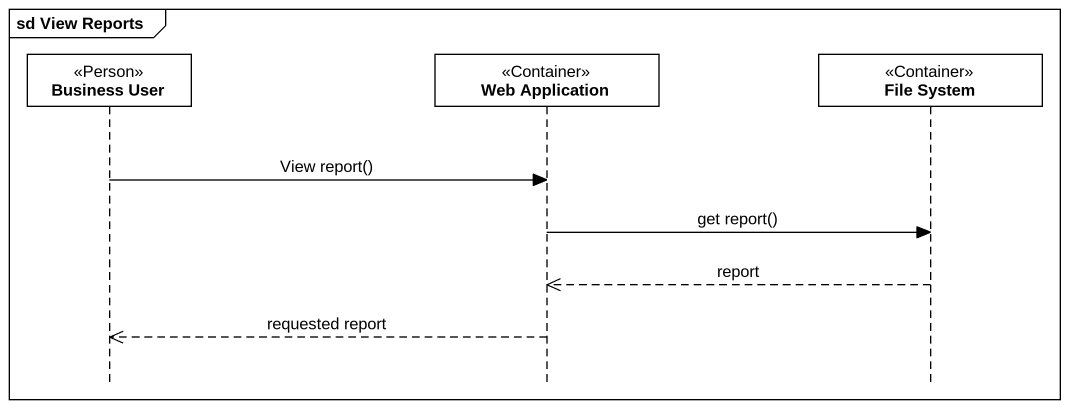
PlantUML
@startuml
mainframe sd View Reports
hide footbox
participant "Business User" as Business_User <<Person>>
participant "Web Application" as Web_Application <<Container>>
participant "File System" as File_System <<Container>>

Business_User -> Web_Application : View report()
Web_Application -> File_System : get report()
File_System -->> Web_Application : report
Web_Application -->> Business_User : requested report
@enduml
